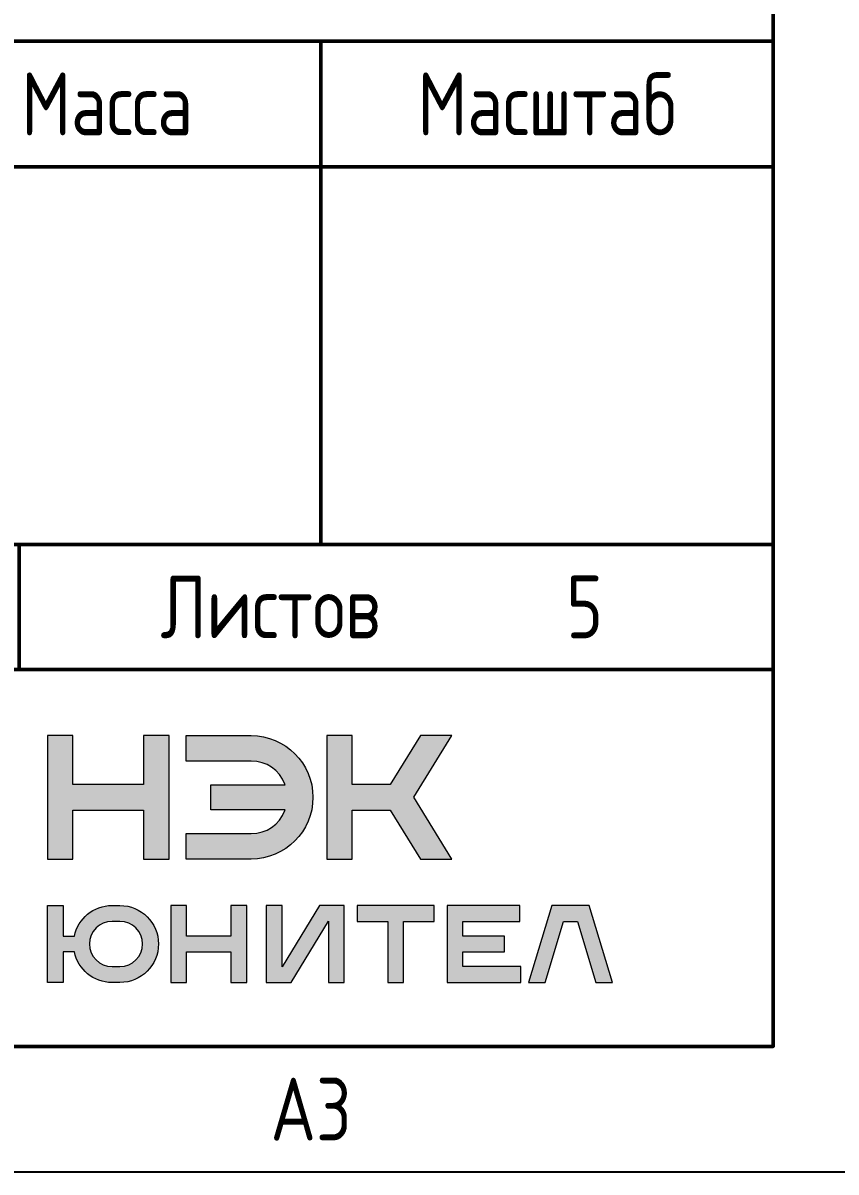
# Model space of a CAD drawing. Header units: millimetres. Extents: x -1117 to 3702, y -90 to 586.
# Drawn here: x 385.15 to 417.5, y 0 to 45.72 of the extents above; entities that cross this region are included whole.
import ezdxf

# ---------------------------------------------------------------- set-up
doc = ezdxf.new("R2010")
doc.units = ezdxf.units.MM
doc.styles.add('Gost_type_A', font='GOST_A.TTF')

# ---------------------------------------------------------------- blocks, each defined once
blk = doc.blocks.new('Формат_А3')
blk.add_lwpolyline([(-420, 297), (0, 297), (0, 0), (-420, 0)], close=True)
at = {"lineweight": 50}
blk.add_lwpolyline([(-400, 292), (-5, 292), (-5, 5), (-400, 5)], close=True, dxfattribs=at)
blk = doc.blocks.new('*U17')
at = {"lineweight": 0, "true_color": 0x141414}
h = blk.add_hatch(color=250, dxfattribs=at)
h.dxf.hatch_style = 1
h.paths.add_polyline_path([(0.966, 4.863), (-0.046, 4.863), (-0.046, 2.914), (-2.865, 2.914), (-2.865, 4.863), (-3.876, 4.863), (-3.876, -0.046), (-2.865, -0.046), (-2.865, 1.903), (-0.046, 1.903), (-0.046, -0.046), (0.966, -0.046)])
h = blk.add_hatch(color=250, dxfattribs=at)
h.dxf.hatch_style = 1
edge = h.paths.add_edge_path()
edge.add_spline(control_points=[(6.69, 2.409), (6.69, 3.762), (5.588, 4.863), (4.235, 4.863), (4.235, 4.863), (3.588, 4.863), (2.941, 4.863)], knot_values=[0, 0, 0, 0, 1, 1, 1, 1.5, 1.5, 1.5, 1.5], degree=3, periodic=0)
edge.add_spline(control_points=[(2.941, 4.863), (2.294, 4.863), (1.647, 4.863), (1.647, 4.863), (1.647, 4.863), (1.647, 4.611), (1.647, 4.358)], knot_values=[1.5, 1.5, 1.5, 1.5, 2, 2, 2, 2.5, 2.5, 2.5, 2.5], degree=3, periodic=0)
edge.add_spline(control_points=[(1.647, 4.358), (1.647, 4.105), (1.647, 3.852), (1.647, 3.852), (1.647, 3.852), (4.235, 3.852), (4.235, 3.852)], knot_values=[2.5, 2.5, 2.5, 2.5, 3, 3, 3, 4, 4, 4, 4], degree=3, periodic=0)
edge.add_spline(control_points=[(4.235, 3.852), (4.83, 3.852), (5.356, 3.494), (5.576, 2.939), (5.576, 2.939), (5.58, 2.93), (5.583, 2.921)], knot_values=[4, 4, 4, 4, 5, 5, 5, 5.5, 5.5, 5.5, 5.5], degree=3, periodic=0)
edge.add_spline(control_points=[(5.583, 2.921), (5.587, 2.912), (5.591, 2.903), (5.591, 2.903), (5.591, 2.903), (4.849, 2.903), (4.107, 2.903)], knot_values=[5.5, 5.5, 5.5, 5.5, 6, 6, 6, 6.5, 6.5, 6.5, 6.5], degree=3, periodic=0)
edge.add_spline(control_points=[(4.107, 2.903), (3.366, 2.903), (2.624, 2.903), (2.624, 2.903), (2.624, 2.903), (2.624, 2.656), (2.624, 2.409)], knot_values=[6.5, 6.5, 6.5, 6.5, 7, 7, 7, 7.5, 7.5, 7.5, 7.5], degree=3, periodic=0)
edge.add_spline(control_points=[(2.624, 2.409), (2.624, 2.162), (2.624, 1.915), (2.624, 1.915), (2.624, 1.915), (3.366, 1.915), (4.107, 1.915)], knot_values=[7.5, 7.5, 7.5, 7.5, 8, 8, 8, 8.5, 8.5, 8.5, 8.5], degree=3, periodic=0)
edge.add_spline(control_points=[(4.107, 1.915), (4.849, 1.915), (5.591, 1.915), (5.591, 1.915), (5.591, 1.915), (5.576, 1.879), (5.576, 1.879)], knot_values=[8.5, 8.5, 8.5, 8.5, 9, 9, 9, 10, 10, 10, 10], degree=3, periodic=0)
edge.add_spline(control_points=[(5.576, 1.879), (5.356, 1.324), (4.83, 0.965), (4.235, 0.965), (4.235, 0.965), (3.588, 0.965), (2.941, 0.965)], knot_values=[10, 10, 10, 10, 11, 11, 11, 11.5, 11.5, 11.5, 11.5], degree=3, periodic=0)
edge.add_spline(control_points=[(2.941, 0.965), (2.294, 0.965), (1.647, 0.965), (1.647, 0.965), (1.647, 0.965), (1.647, 0.712), (1.647, 0.46)], knot_values=[11.5, 11.5, 11.5, 11.5, 12, 12, 12, 12.5, 12.5, 12.5, 12.5], degree=3, periodic=0)
edge.add_spline(control_points=[(1.647, 0.46), (1.647, 0.207), (1.647, -0.046), (1.647, -0.046), (1.647, -0.046), (4.235, -0.046), (4.235, -0.046)], knot_values=[12.5, 12.5, 12.5, 12.5, 13, 13, 13, 14, 14, 14, 14], degree=3, periodic=0)
edge.add_spline(control_points=[(4.235, -0.046), (5.588, -0.046), (6.69, 1.055), (6.69, 2.409)], knot_values=[14, 14, 14, 14, 15, 15, 15, 15], degree=3, periodic=0)
h = blk.add_hatch(color=250, dxfattribs=at)
h.dxf.hatch_style = 1
h.paths.add_polyline_path([(10.703, 2.409), (12.211, 4.863), (10.964, 4.863), (9.766, 2.914), (8.249, 2.914), (8.249, 4.863), (7.238, 4.863), (7.238, -0.046), (8.249, -0.046), (8.249, 1.903), (9.766, 1.903), (10.964, -0.046), (12.211, -0.046)])
h = blk.add_hatch(color=250, dxfattribs=at)
h.dxf.hatch_style = 1
edge = h.paths.add_edge_path(flags=16)
edge.add_spline(control_points=[(-1.301, -2.526), (-1.301, -2.526), (-0.988, -2.526), (-0.988, -2.526), (-0.491, -2.526), (-0.087, -2.93), (-0.087, -3.427), (-0.087, -3.923), (-0.492, -4.328), (-0.988, -4.328), (-0.988, -4.328), (-1.301, -4.328), (-1.301, -4.328), (-1.798, -4.328), (-2.202, -3.923), (-2.202, -3.427), (-2.202, -2.93), (-1.797, -2.526), (-1.301, -2.526)], knot_values=[0, 0, 0, 0, 1, 1, 1, 2, 2, 2, 3, 3, 3, 4, 4, 4, 5, 5, 5, 6, 6, 6, 6], degree=3, periodic=0)
edge = h.paths.add_edge_path()
edge.add_spline(control_points=[(-3.245, -3.743), (-3.245, -3.743), (-2.801, -3.743), (-2.801, -3.743), (-2.655, -4.437), (-2.038, -4.96), (-1.301, -4.96), (-1.301, -4.96), (-0.988, -4.96), (-0.988, -4.96), (-0.143, -4.96), (0.545, -4.272), (0.545, -3.427), (0.545, -2.582), (-0.143, -1.894), (-0.988, -1.894), (-0.988, -1.894), (-1.301, -1.894), (-1.301, -1.894), (-2.038, -1.894), (-2.655, -2.416), (-2.801, -3.111), (-2.801, -3.111), (-3.245, -3.111), (-3.245, -3.111), (-3.245, -3.111), (-3.245, -1.894), (-3.245, -1.894), (-3.245, -1.894), (-3.876, -1.894), (-3.876, -1.894), (-3.876, -1.894), (-3.876, -4.96), (-3.876, -4.96), (-3.876, -4.96), (-3.245, -4.96), (-3.245, -4.96), (-3.245, -4.96), (-3.245, -3.743), (-3.245, -3.743)], knot_values=[0, 0, 0, 0, 1, 1, 1, 2, 2, 2, 3, 3, 3, 4, 4, 4, 5, 5, 5, 6, 6, 6, 7, 7, 7, 8, 8, 8, 9, 9, 9, 10, 10, 10, 11, 11, 11, 12, 12, 12, 13, 13, 13, 13], degree=3, periodic=0)
h = blk.add_hatch(color=250, dxfattribs=at)
h.dxf.hatch_style = 1
h.paths.add_polyline_path([(4.056, -1.894), (3.425, -1.894), (3.425, -3.111), (1.664, -3.111), (1.664, -1.894), (1.032, -1.894), (1.032, -4.96), (1.664, -4.96), (1.664, -3.743), (3.425, -3.743), (3.425, -4.96), (4.056, -4.96)])
h = blk.add_hatch(color=250, dxfattribs=at)
h.dxf.hatch_style = 1
h.paths.add_polyline_path([(7.304, -2.513), (7.304, -4.96), (7.936, -4.96), (7.936, -1.894), (6.946, -1.894), (5.461, -4.342), (5.461, -1.894), (4.829, -1.894), (4.829, -4.96), (5.818, -4.96)])
h = blk.add_hatch(color=250, dxfattribs=at)
h.dxf.hatch_style = 1
h.paths.add_polyline_path([(10.296, -2.526), (11.514, -2.526), (11.514, -1.894), (8.448, -1.894), (8.448, -2.526), (9.665, -2.526), (9.665, -4.96), (10.296, -4.96)])
h = blk.add_hatch(color=250, dxfattribs=at)
h.dxf.hatch_style = 1
h.paths.add_polyline_path([(14.918, -1.894), (12.027, -1.894), (12.027, -4.96), (14.959, -4.96), (14.959, -4.328), (12.658, -4.328), (12.658, -3.743), (14.312, -3.743), (14.312, -3.111), (12.658, -3.111), (12.658, -2.526), (14.918, -2.526)])
h = blk.add_hatch(color=250, dxfattribs=at)
h.dxf.hatch_style = 1
h.paths.add_polyline_path([(17.684, -1.896), (16.188, -1.896), (15.27, -4.96), (15.929, -4.96), (16.658, -2.527), (17.214, -2.527), (17.943, -4.96), (18.602, -4.96)])
at = {"color": 250, "lineweight": 0, "true_color": 0x141414}
for points in [[(0.966, -0.046), (0.966, 4.863), (-0.046, 4.863), (-0.046, 2.914), (-2.865, 2.914), (-2.865, 4.863), (-3.876, 4.863), (-3.876, -0.046), (-2.865, -0.046), (-2.865, 1.903), (-0.046, 1.903), (-0.046, -0.046), (0.966, -0.046)], [(12.211, 4.863), (10.964, 4.863), (9.766, 2.914), (8.249, 2.914), (8.249, 4.863), (7.238, 4.863), (7.238, -0.046), (8.249, -0.046), (8.249, 1.903), (9.766, 1.903), (10.964, -0.046), (12.211, -0.046), (10.703, 2.409), (12.211, 4.863)], [(1.664, -1.894), (1.032, -1.894), (1.032, -4.96), (1.664, -4.96), (1.664, -3.743), (3.425, -3.743), (3.425, -4.96), (4.056, -4.96), (4.056, -1.894), (3.425, -1.894), (3.425, -3.111), (1.664, -3.111), (1.664, -1.894)], [(7.304, -4.96), (7.936, -4.96), (7.936, -1.894), (6.946, -1.894), (5.461, -4.342), (5.461, -1.894), (4.829, -1.894), (4.829, -4.96), (5.818, -4.96), (7.304, -2.513), (7.304, -4.96)], [(11.514, -1.894), (8.448, -1.894), (8.448, -2.526), (9.665, -2.526), (9.665, -4.96), (10.296, -4.96), (10.296, -2.526), (11.514, -2.526), (11.514, -1.894)], [(14.959, -4.328), (12.658, -4.328), (12.658, -3.743), (14.312, -3.743), (14.312, -3.111), (12.658, -3.111), (12.658, -2.526), (14.918, -2.526), (14.918, -1.894), (12.027, -1.894), (12.027, -4.96), (14.959, -4.96), (14.959, -4.328)], [(16.188, -1.896), (15.27, -4.96), (15.929, -4.96), (16.658, -2.527), (17.214, -2.527), (17.943, -4.96), (18.602, -4.96), (17.684, -1.896), (16.188, -1.896)]]:
    blk.add_lwpolyline(points, dxfattribs=at)
for points, knots in [([(6.69, 2.409), (6.69, 3.762), (5.588, 4.863), (4.235, 4.863), (4.235, 4.863), (1.647, 4.863), (1.647, 4.863), (1.647, 4.863), (1.647, 3.852), (1.647, 3.852), (1.647, 3.852), (4.235, 3.852), (4.235, 3.852), (4.83, 3.852), (5.356, 3.494), (5.576, 2.939), (5.576, 2.939), (5.591, 2.903), (5.591, 2.903), (5.591, 2.903), (2.624, 2.903), (2.624, 2.903), (2.624, 2.903), (2.624, 1.915), (2.624, 1.915), (2.624, 1.915), (5.591, 1.915), (5.591, 1.915), (5.591, 1.915), (5.576, 1.879), (5.576, 1.879), (5.356, 1.324), (4.83, 0.965), (4.235, 0.965), (4.235, 0.965), (1.647, 0.965), (1.647, 0.965), (1.647, 0.965), (1.647, -0.046), (1.647, -0.046), (1.647, -0.046), (4.235, -0.046), (4.235, -0.046), (5.588, -0.046), (6.69, 1.055), (6.69, 2.409)], [0, 0, 0, 0, 1, 1, 1, 2, 2, 2, 3, 3, 3, 4, 4, 4, 5, 5, 5, 6, 6, 6, 7, 7, 7, 8, 8, 8, 9, 9, 9, 10, 10, 10, 11, 11, 11, 12, 12, 12, 13, 13, 13, 14, 14, 14, 15, 15, 15, 15]), ([(-3.245, -3.743), (-3.245, -3.743), (-2.801, -3.743), (-2.801, -3.743), (-2.655, -4.437), (-2.038, -4.96), (-1.301, -4.96), (-1.301, -4.96), (-0.988, -4.96), (-0.988, -4.96), (-0.143, -4.96), (0.545, -4.272), (0.545, -3.427), (0.545, -2.582), (-0.143, -1.894), (-0.988, -1.894), (-0.988, -1.894), (-1.301, -1.894), (-1.301, -1.894), (-2.038, -1.894), (-2.655, -2.416), (-2.801, -3.111), (-2.801, -3.111), (-3.245, -3.111), (-3.245, -3.111), (-3.245, -3.111), (-3.245, -1.894), (-3.245, -1.894), (-3.245, -1.894), (-3.876, -1.894), (-3.876, -1.894), (-3.876, -1.894), (-3.876, -4.96), (-3.876, -4.96), (-3.876, -4.96), (-3.245, -4.96), (-3.245, -4.96), (-3.245, -4.96), (-3.245, -3.743), (-3.245, -3.743)], [0, 0, 0, 0, 1, 1, 1, 2, 2, 2, 3, 3, 3, 4, 4, 4, 5, 5, 5, 6, 6, 6, 7, 7, 7, 8, 8, 8, 9, 9, 9, 10, 10, 10, 11, 11, 11, 12, 12, 12, 13, 13, 13, 13]), ([(-1.301, -2.526), (-1.301, -2.526), (-0.988, -2.526), (-0.988, -2.526), (-0.491, -2.526), (-0.087, -2.93), (-0.087, -3.427), (-0.087, -3.923), (-0.492, -4.328), (-0.988, -4.328), (-0.988, -4.328), (-1.301, -4.328), (-1.301, -4.328), (-1.798, -4.328), (-2.202, -3.923), (-2.202, -3.427), (-2.202, -2.93), (-1.797, -2.526), (-1.301, -2.526)], [0, 0, 0, 0, 1, 1, 1, 2, 2, 2, 3, 3, 3, 4, 4, 4, 5, 5, 5, 6, 6, 6, 6])]:
    blk.add_open_spline(points, degree=3, knots=knots, dxfattribs=at)
blk = doc.blocks.new('Штамп большой нижний')
at = {"lineweight": 50}
for points in [[(-120, 55), (0, 55), (0, 40), (-120, 40)], [(-35, 40), (-18, 40), (-18, 35), (-35, 35)], [(-18, 40), (0, 40), (0, 35), (-18, 35)], [(-35, 35), (-18, 35), (-18, 19.974), (-35, 19.974)], [(-18, 35), (0, 35), (0, 19.974), (-18, 19.974)], [(-30, 19.974), (0, 19.974), (0, 15), (-30, 15)], [(-50, 15), (0, 15), (0, 0), (-50, 0)]]:
    blk.add_lwpolyline(points, close=True, dxfattribs=at)
blk.add_blockref('*U17', (-25, 7.5))
at = {"char_height": 2.5, "attachment_point": 5, "style": 'Gost_type_A'}
for s, insert, width in [('Масса', (-26.5, 37.5), 17), ('Масштаб', (-9, 37.5), 18), ('Листов', (-20, 17.487), 20)]:
    blk.add_mtext(s, dxfattribs=dict(at, insert=insert, width=width))

msp = doc.modelspace()

# ---------------------------------------------------------------- block references
at = {"color": 1}
msp.add_blockref('Формат_А3', (420, 0), dxfattribs=at)
msp.add_blockref('Штамп большой нижний', (415, 5))

# ---------------------------------------------------------------- texts
at = {"char_height": 2.5, "style": 'Gost_type_A'}
for s, insert, width, attachment_point in [('5', (407.5, 22.487), 15, 5), ('A3', (395, 2.5), 20, 4)]:
    msp.add_mtext(s, dxfattribs=dict(at, insert=insert, width=width, attachment_point=attachment_point))

doc.saveas('drawing.dxf')
